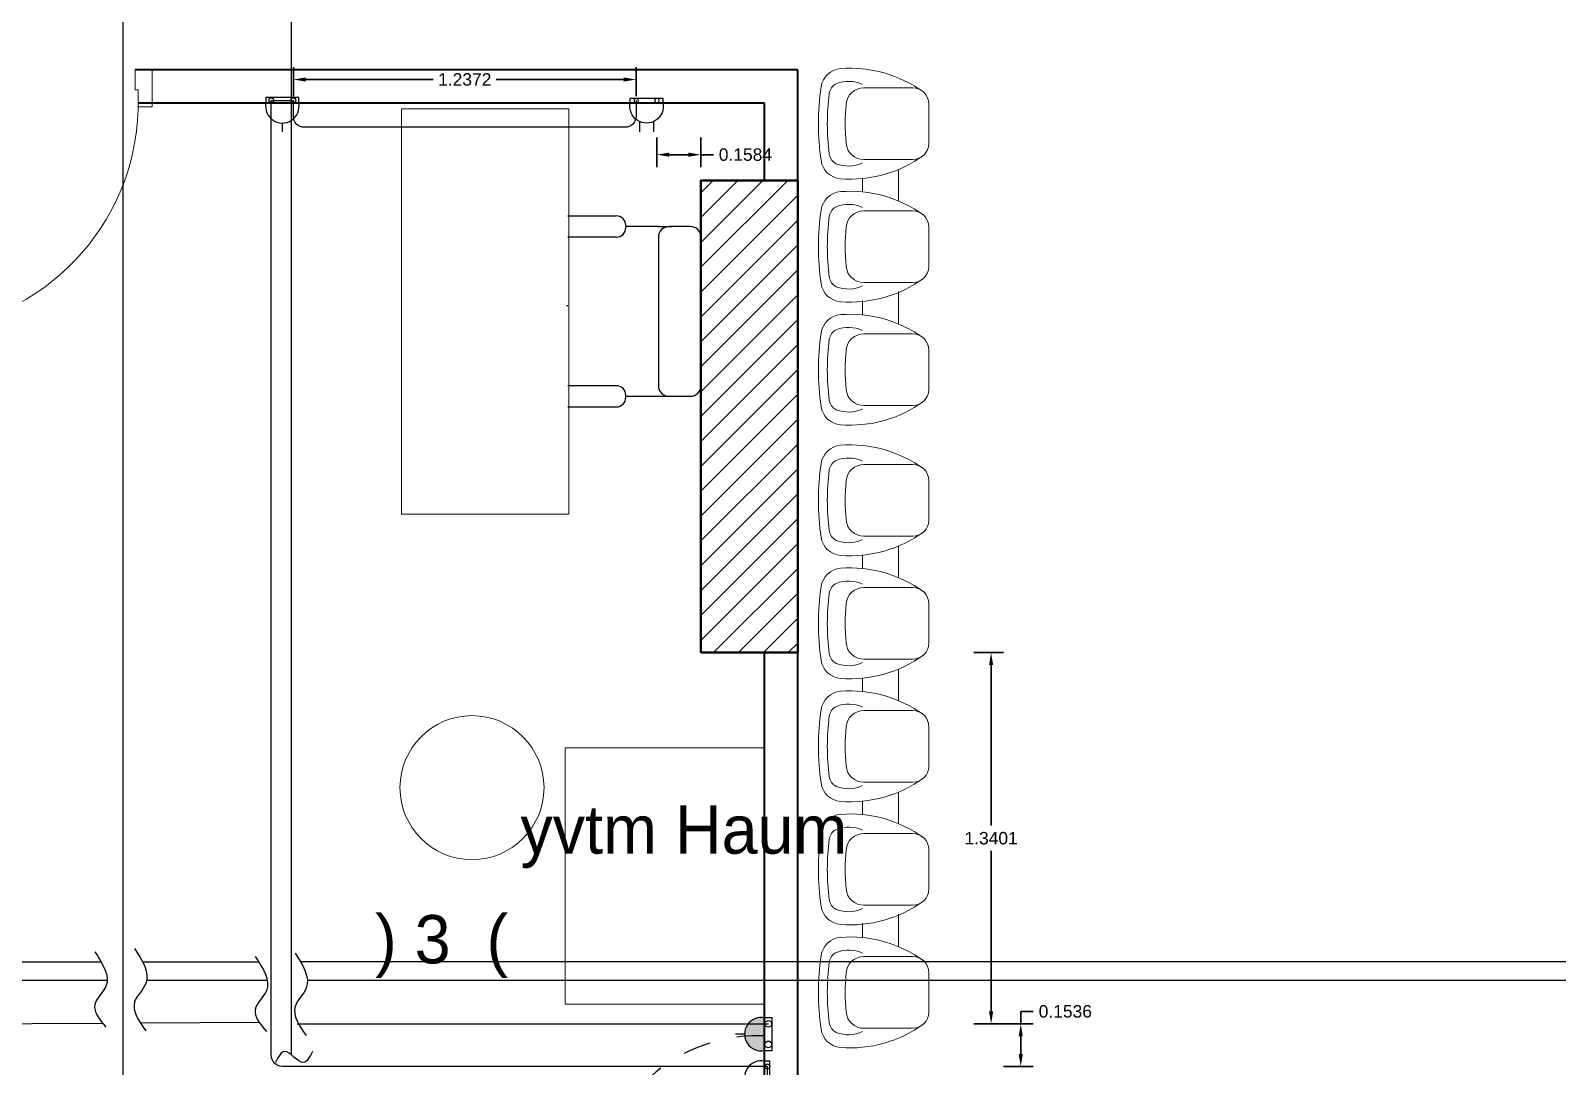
# Model space of a CAD drawing. Header units: inches. Extents: x 3955 to 4125, y 4886 to 4983.
# Drawn here: x 4032.42 to 4037.93, y 4924.4 to 4928.14 of the extents above; entities that cross this region are included whole.
import ezdxf

# ---------------------------------------------------------------- set-up
doc = ezdxf.new("R2010")
doc.units = ezdxf.units.IN
doc.header["$MEASUREMENT"] = 0
doc.linetypes.add('HIDDEN', pattern=[0.375, 0.25, -0.125])
doc.layers.get('0').update_dxf_attribs({"lineweight": 35})
doc.layers.get('Defpoints').update_dxf_attribs({"lineweight": 25})
for name, color, linetype, lineweight in [('Column(S)', 24, 'Continuous', 35), ('DIM', 6, 'Continuous', 20), ('DIM IN', 12, 'Continuous', 15), ('DOOR', 24, 'Continuous', 18), ('FIRNTUR', 171, 'Continuous', 20), ('hatch col(S)', 45, 'Continuous', 15), ('shear walls', 136, 'Continuous', 50), ('Shop Drawing', 3, 'Continuous', 30), ('TEXT', 152, 'Continuous', 30), ('walls', 7, 'Continuous', 40)]:
    doc.layers.add(name, color=color, linetype=linetype, lineweight=lineweight)
for name, color, linetype in [('E-CUT', 30, 'Continuous'), ('E-LEADER', 30, 'Continuous'), ('E-POWER', 3, 'Continuous'), ('finish', 32, 'Continuous'), ('N Wiring', 255, 'Continuous'), ('UMG-ML', 251, 'Continuous')]:
    doc.layers.add(name, color=color, linetype=linetype)
doc.styles.add('SOSA', font='sosa.shx')
doc.styles.get("Standard").update_dxf_attribs({"font": 'arial.ttf'})
doc.dimstyles.get("Standard").update_dxf_attribs({"dimtxt": 0.18, "dimasz": 0.18, "dimexe": 0.18, "dimexo": 0.0625, "dimgap": 0.09, "dimtad": 0, "dimtih": 1, "dimtoh": 1, "dimdec": 4, "dimzin": 0, "dimdsep": 46, "dimtxsty": 'Standard', "dimcen": 0.09, "dimadec": 0, "dimazin": 0, "dimtfac": 1, "dimtdec": 4, "dimtofl": 0, "dimtmove": 0, "dimatfit": 3, "dimfxl": 1, "dimtolj": 1, "dimtzin": 0, "dimarcsym": 0})

# ---------------------------------------------------------------- blocks, each defined once
blk = doc.blocks.new('A$C73D03C2A')
at = {"layer": 'DOOR', "linetype": 'Continuous'}
for p, q in [((0.0714, 0.8128), (0.0714, 0.9107)), ((0.0714, 0.9107), (0.1258, 0.9107)), ((0.1258, 0.8128), (0.1258, 0.9107)), ((0.0412, 0.8522), (0.0412, 0.8715)), ((0.0463, 0.8522), (0.0463, 0.8715)), ((0.0466, 0.8522), (0.0466, 0.8721)), ((0.0529, 0.8721), (0.0466, 0.8721)), ((0.0529, 0.8522), (0.0529, 0.8721)), ((0.0551, 0.8453), (0.0551, 0.879)), ((0.0605, 0.879), (0.0551, 0.879)), ((0.0605, 0.8351), (0.0605, 0.8895)), ((0.0605, 0.8895), (0.0714, 0.8895)), ((0.1367, 0.8895), (0.1258, 0.8895)), ((0.1367, 0.8351), (0.1367, 0.8895)), ((0.1367, 0.879), (0.1421, 0.879)), ((0.1421, 0.8453), (0.1421, 0.879)), ((0.1443, 0.8721), (0.1506, 0.8721)), ((0.1443, 0.8522), (0.1443, 0.8721)), ((0.1506, 0.8522), (0.1506, 0.8721)), ((0.156, 0.8721), (0.1558, 0.8721)), ((0.156, 0.8522), (0.156, 0.8721)), ((0.0529, 0.8522), (0.0466, 0.8522)), ((0.0605, 0.8453), (0.0551, 0.8453)), ((0.0714, 0.8351), (0.0605, 0.8351)), ((0.0659, 0.2365), (0.0659, 0.8124)), ((0.0706, 0.8171), (0.0706, 0.8076)), ((0.0714, 0.8128), (0.0714, 0.2363)), ((0.0757, 0.8128), (0.0714, 0.8128)), ((0.0757, 0.8019), (0.0757, 0.8128)), ((0.1214, 0.8019), (0.1214, 0.8128)), ((0.1214, 0.8128), (0.1258, 0.8128)), ((0.1258, 0.8351), (0.1367, 0.8351)), ((0.1258, 0.8128), (0.1258, 0.2363)), ((0.1266, 0.8171), (0.1266, 0.8076)), ((0.1313, 0.2365), (0.1313, 0.8124)), ((0.1367, 0.8453), (0.1421, 0.8453)), ((0.1443, 0.8522), (0.1506, 0.8522)), ((0.0757, 0.8019), (0.0757, 0.2363)), ((0.0757, 0.8019), (0.1214, 0.8019)), ((0.1214, 0.8019), (0.1214, 0.2363)), ((0.0714, 0.2363), (0.0714, 0.1384)), ((0.1258, 0.1384), (0.1258, 0.2363)), ((0.0127, 0), (0.0127, 0.1306)), ((0.0563, 0.1306), (0.0127, 0.1306)), ((0.0563, 0.1306), (0.0563, 0.0707)), ((0.0714, 0.1384), (0.1258, 0.1384)), ((0.8351, 0.1306), (0.8351, 0.0707)), ((0.8351, 0.1306), (0.8839, 0.1306)), ((0.8839, 0), (0.8839, 0.1306)), ((0.0563, 0.0707), (0.0671, 0.0707)), ((0.0671, 0.0707), (0.0671, 0)), ((0.8242, 0.0707), (0.8242, 0)), ((0.8351, 0.0707), (0.8242, 0.0707)), ((0.0671, 0), (0.0127, 0)), ((0.8242, 0), (0.8839, 0))]:
    blk.add_line(p, q, dxfattribs=at)
at = {"layer": 'DOOR'}
for p, q in [((0.0127, 0.1307), (0.0127, 0)), ((0.0127, 0.1307), (0.0127, 0)), ((0.0127, 0.1307), (0.0127, 0)), ((0.0435, 0.1345), (0.0822, 0.1345)), ((0.0563, 0.1306), (0.0714, 0.1384)), ((0.0638, 0.1538), (0.0638, 0.1152))]:
    blk.add_line(p, q, dxfattribs=at)
at = {"layer": 'DOOR', "linetype": 'Continuous'}
blk.add_circle((0.0638, 0.1345), 0.00617, dxfattribs=at)
at = {"layer": 'DOOR'}
blk.add_arc((0.0349, 0.1156), 0.8003, 358.9289, 83.4773, dxfattribs=at)
at = {"layer": 'DOOR', "linetype": 'Continuous'}
for centre, radius, start, end in [((0.0462, 0.8251), 0.0459, 96.2766, 172.4946), ((0.0437, 0.8715), 0.00259, 0, 180), ((0.1532, 0.8721), 0.00262, 0, 192.4511), ((0.151, 0.8244), 0.0459, 7.5054, 83.7234), ((0.1052, 0.8173), 0.1054, 172.4946, 205.9899), ((0.106, 0.8158), 0.0903, 171.5898, 204.9077), ((0.0462, 0.8251), 0.0297, 99.7089, 172.4946), ((0.0437, 0.8522), 0.00259, 180, 0), ((0.0706, 0.8124), 0.00476, 90, 270), ((0.1266, 0.8124), 0.00476, 270, 90), ((0.1532, 0.8522), 0.00262, 167.5489, 0), ((0.151, 0.8244), 0.0297, 7.5054, 80.2911), ((0.0912, 0.8151), 0.0903, 335.0923, 8.4102), ((0.092, 0.8166), 0.1054, 334.0101, 7.5054), ((0.0179, 0.7732), 0.00773, 195.2913, 36.6885), ((0.1793, 0.7725), 0.00773, 143.3115, 344.7087)]:
    blk.add_arc(centre, radius, start, end, dxfattribs=at)
blk = doc.blocks.new('A$C71E71584')
at = {"layer": 'FIRNTUR', "color": 114, "true_color": 0x139b48}
for p, q in [((0.677, 2.8064), (0.5015, 2.8064)), ((0.7352, 2.6057), (0.7352, 2.7481)), ((0.677, 2.5474), (0.5015, 2.5474)), ((0.6259, 2.5118), (0.6259, 2.398)), ((0.4964, 2.479), (0.4964, 2.4308)), ((0.677, 2.3624), (0.5015, 2.3624)), ((0.7352, 2.3041), (0.7352, 2.1617)), ((0.677, 2.1034), (0.5015, 2.1034)), ((0.6259, 2.0678), (0.6259, 1.954)), ((0.4964, 2.035), (0.4964, 1.9868)), ((0.677, 1.9184), (0.5015, 1.9184)), ((0.7352, 1.7177), (0.7352, 1.8601)), ((0.677, 1.6594), (0.5015, 1.6594)), ((0.6259, 1.6238), (0.6259, 1.51)), ((0.4964, 1.591), (0.4964, 1.5428)), ((0.677, 1.4744), (0.5015, 1.4744)), ((0.7352, 1.4161), (0.7352, 1.2737)), ((0.677, 1.2154), (0.5015, 1.2154)), ((0.6259, 1.1832), (0.6259, 1.066)), ((0.4964, 1.1504), (0.4964, 1.0988)), ((0.677, 1.0304), (0.5015, 1.0304)), ((0.7352, 0.9721), (0.7352, 0.8297)), ((0.677, 0.7714), (0.5015, 0.7714))]:
    blk.add_line(p, q, dxfattribs=at)
for centre, radius, start, end in [((0.4235, 2.7983), 0.0777, 94.9608, 171.5174), ((0.4514, 2.4257), 0.4514, 54.1363, 94.4023), ((0.421, 2.7803), 0.0453, 115.3851, 172.7858), ((0.4457, 2.7107), 0.119, 64.6562, 111.7746), ((1.2377, 2.6769), 0.9009, 171.5174, 188.4826), ((1.2377, 2.6769), 0.8685, 172.7858, 187.2142), ((0.5015, 2.7417), 0.0648, 90, 174.9735), ((0.677, 2.7481), 0.0583, 0, 90), ((1.2377, 2.6769), 0.8038, 174.9735, 185.0265), ((0.5015, 2.6122), 0.0648, 185.0265, 270), ((0.677, 2.6057), 0.0583, 270, 0), ((0.4235, 2.5555), 0.0777, 188.4826, 265.0392), ((0.421, 2.5735), 0.0453, 187.2142, 244.6149), ((0.4457, 2.6431), 0.119, 248.2254, 295.3438), ((0.4514, 2.9282), 0.4514, 265.5977, 305.8637), ((0.4235, 2.3543), 0.0777, 94.9608, 171.5174), ((0.4514, 1.9817), 0.4514, 54.1363, 94.4023), ((0.421, 2.3363), 0.0453, 115.3851, 172.7858), ((0.4457, 2.2667), 0.119, 64.6562, 111.7746), ((1.2377, 2.2329), 0.9009, 171.5174, 188.4826), ((1.2377, 2.2329), 0.8685, 172.7858, 187.2142), ((0.5015, 2.2977), 0.0648, 90, 174.9735), ((0.677, 2.3041), 0.0583, 0, 90), ((1.2377, 2.2329), 0.8038, 174.9735, 185.0265), ((0.5015, 2.1682), 0.0648, 185.0265, 270), ((0.677, 2.1617), 0.0583, 270, 0), ((0.4235, 2.1115), 0.0777, 188.4826, 265.0392), ((0.421, 2.1295), 0.0453, 187.2142, 244.6149), ((0.4514, 2.4842), 0.4514, 265.5977, 305.8637), ((0.4457, 2.1991), 0.119, 248.2254, 295.3438), ((0.4235, 1.9103), 0.0777, 94.9608, 171.5174), ((0.4514, 1.5377), 0.4514, 54.1363, 94.4023), ((0.421, 1.8923), 0.0453, 115.3851, 172.7858), ((0.4457, 1.8227), 0.119, 64.6562, 111.7746), ((1.2377, 1.7889), 0.9009, 171.5174, 188.4826), ((1.2377, 1.7889), 0.8685, 172.7858, 187.2142), ((0.5015, 1.8537), 0.0648, 90, 174.9735), ((0.677, 1.8601), 0.0583, 0, 90), ((1.2377, 1.7889), 0.8038, 174.9735, 185.0265), ((0.5015, 1.7242), 0.0648, 185.0265, 270), ((0.677, 1.7177), 0.0583, 270, 0), ((0.4235, 1.6675), 0.0777, 188.4826, 265.0392), ((0.421, 1.6855), 0.0453, 187.2142, 244.6149), ((0.4514, 2.0402), 0.4514, 265.5977, 305.8637), ((0.4457, 1.7551), 0.119, 248.2254, 295.3438), ((0.4235, 1.4663), 0.0777, 94.9608, 171.5174), ((0.4514, 1.0936), 0.4514, 54.1363, 94.4023), ((0.421, 1.4483), 0.0453, 115.3851, 172.7858), ((0.4457, 1.3787), 0.119, 64.6562, 111.7746), ((1.2377, 1.3449), 0.9009, 171.5174, 188.4826), ((1.2377, 1.3449), 0.8685, 172.7858, 187.2142), ((0.5015, 1.4096), 0.0648, 90, 174.9735), ((0.677, 1.4161), 0.0583, 0, 90), ((1.2377, 1.3449), 0.8038, 174.9735, 185.0265), ((0.5015, 1.2801), 0.0648, 185.0265, 270), ((0.677, 1.2737), 0.0583, 270, 0), ((0.421, 1.2415), 0.0453, 187.2142, 244.6149), ((0.4514, 1.5961), 0.4514, 265.5977, 305.8637), ((0.4235, 1.2235), 0.0777, 188.4826, 265.0392), ((0.4457, 1.3111), 0.119, 248.2254, 295.3438), ((0.4235, 1.0223), 0.0777, 94.9608, 171.5174), ((0.4457, 0.9347), 0.119, 64.6562, 111.7746), ((0.4514, 0.6496), 0.4514, 54.1363, 94.4023), ((1.2377, 0.9009), 0.9009, 171.5174, 188.4826), ((1.2377, 0.9009), 0.8685, 172.7858, 187.2142), ((0.421, 1.0043), 0.0453, 115.3851, 172.7858), ((0.5015, 0.9656), 0.0648, 90, 174.9735), ((0.677, 0.9721), 0.0583, 0, 90), ((1.2377, 0.9009), 0.8038, 174.9735, 185.0265), ((0.5015, 0.8361), 0.0648, 185.0265, 270), ((0.677, 0.8297), 0.0583, 270, 0), ((0.421, 0.7975), 0.0453, 187.2142, 244.6149), ((0.4514, 1.1521), 0.4514, 265.5977, 305.8637), ((0.4235, 0.7795), 0.0777, 188.4826, 265.0392), ((0.4457, 0.8671), 0.119, 248.2254, 295.3438)]:
    blk.add_arc(centre, radius, start, end, dxfattribs=at)
blk = doc.blocks.new('fr')
at = {"layer": 'FIRNTUR', "color": 114, "true_color": 0x139b48}
for p, q in [((-0.2255, 1.2177), (-0.0501, 1.2177)), ((-0.2838, 1.017), (-0.2838, 1.1594)), ((-0.2255, 0.9587), (-0.0501, 0.9587)), ((-0.1744, 0.9231), (-0.1744, 0.8093)), ((-0.0449, 0.8902), (-0.0449, 0.8421)), ((-0.2255, 0.7737), (-0.0501, 0.7737)), ((-0.2838, 0.7154), (-0.2838, 0.5729)), ((-0.2255, 0.5147), (-0.0501, 0.5147)), ((-0.1744, 0.4825), (-0.1744, 0.3653)), ((-0.0449, 0.4496), (-0.0449, 0.3981)), ((-0.2255, 0.3297), (-0.0501, 0.3297)), ((-0.2838, 0.2714), (-0.2838, 0.1289)), ((-0.2255, 0.0707), (-0.0501, 0.0707))]:
    blk.add_line(p, q, dxfattribs=at)
for centre, radius, start, end in [((0, 0.8369), 0.4514, 85.5977, 125.8637), ((0.0279, 1.2096), 0.0777, 8.4826, 85.0392), ((-0.2255, 1.1594), 0.0583, 90, 180), ((-0.0501, 1.1529), 0.0648, 5.0265, 90), ((0.0057, 1.122), 0.119, 68.2254, 115.3438), ((0.0304, 1.1916), 0.0453, 7.2142, 64.6149), ((-0.7863, 1.0882), 0.9009, 351.5174, 8.4826), ((-0.7863, 1.0882), 0.8038, 354.9735, 5.0265), ((-0.7863, 1.0882), 0.8685, 352.7858, 7.2142), ((-0.2255, 1.017), 0.0583, 180, 270), ((-0.0501, 1.0234), 0.0648, 270, 354.9735), ((0, 1.3394), 0.4514, 234.1363, 274.4023), ((0.0057, 1.0544), 0.119, 244.6562, 291.7746), ((0.0279, 0.9667), 0.0777, 274.9608, 351.5174), ((0.0304, 0.9848), 0.0453, 295.3851, 352.7858), ((0, 0.3929), 0.4514, 85.5977, 125.8637), ((0.0279, 0.7656), 0.0777, 8.4826, 85.0392), ((-0.2255, 0.7154), 0.0583, 90, 180), ((-0.0501, 0.7089), 0.0648, 5.0265, 90), ((0.0057, 0.678), 0.119, 68.2254, 115.3438), ((0.0304, 0.7476), 0.0453, 7.2142, 64.6149), ((-0.7863, 0.6442), 0.9009, 351.5174, 8.4826), ((-0.7863, 0.6442), 0.8685, 352.7858, 7.2142), ((-0.7863, 0.6442), 0.8038, 354.9735, 5.0265), ((-0.2255, 0.5729), 0.0583, 180, 270), ((-0.0501, 0.5794), 0.0648, 270, 354.9735), ((0, 0.8954), 0.4514, 234.1363, 274.4023), ((0.0057, 0.6103), 0.119, 244.6562, 291.7746), ((0.0279, 0.5227), 0.0777, 274.9608, 351.5174), ((0.0304, 0.5408), 0.0453, 295.3851, 352.7858), ((0, -0.0511), 0.4514, 85.5977, 125.8637), ((0.0279, 0.3216), 0.0777, 8.4826, 85.0392), ((0.0057, 0.234), 0.119, 68.2254, 115.3438), ((0.0304, 0.3035), 0.0453, 7.2142, 64.6149), ((-0.7863, 0.2002), 0.9009, 351.5174, 8.4826), ((-0.2255, 0.2714), 0.0583, 90, 180), ((-0.0501, 0.2649), 0.0648, 5.0265, 90), ((-0.7863, 0.2002), 0.8685, 352.7858, 7.2142), ((-0.7863, 0.2002), 0.8038, 354.9735, 5.0265), ((-0.2255, 0.1289), 0.0583, 180, 270), ((-0.0501, 0.1354), 0.0648, 270, 354.9735), ((0, 0.4514), 0.4514, 234.1363, 274.4023), ((0.0057, 0.1663), 0.119, 244.6562, 291.7746), ((0.0279, 0.0787), 0.0777, 274.9608, 351.5174), ((0.0304, 0.0968), 0.0453, 295.3851, 352.7858)]:
    blk.add_arc(centre, radius, start, end, dxfattribs=at)
blk = doc.blocks.new('A$C62E15A51')
at = {"layer": 'UMG-ML', "color": 34}
for p, q in [((0.0319, 0.3725), (0.0319, 0.3086)), ((0.5106, 0.4044), (0.0638, 0.4044)), ((0.5425, 0.3086), (0.5425, 0.3725)), ((0.0319, 0.2767), (0.0319, 0.3163)), ((0.0319, 0.2767), (0.0319, 0.1787)), ((0.0638, 0.2767), (0.5106, 0.2767)), ((0.5425, 0.2767), (0.5425, 0.3163)), ((0.5425, 0.1787), (0.5425, 0.2767)), ((0, 0.0044), (0, 0.15)), ((0.0287, 0.1787), (0.0351, 0.1787)), ((0.0638, 0.15), (0.0638, 0.0044)), ((0.5106, 0.15), (0.5106, 0.0044)), ((0.5457, 0.1787), (0.5393, 0.1787)), ((0.5744, 0.0044), (0.5744, 0.15)), ((0.269, 0), (0.269, 0.0044))]:
    blk.add_line(p, q, dxfattribs=at)
for centre, radius, start, end in [((0.0638, 0.3725), 0.0319, 90.0003, 180.0003), ((0.5106, 0.3725), 0.0319, 0.0003, 90.0003), ((0.0638, 0.3086), 0.0319, 180.0003, 270.0003), ((0.5106, 0.3086), 0.0319, 270.0003, 0.0003), ((0.0287, 0.15), 0.0287, 90.0003, 180.0003), ((0.0351, 0.15), 0.0287, 0.0003, 90.0003), ((0.5393, 0.15), 0.0287, 90.0003, 180.0003), ((0.5457, 0.15), 0.0287, 0.0003, 90.0003)]:
    blk.add_arc(centre, radius, start, end, dxfattribs=at)
blk = doc.blocks.new('S6')
blk.add_hatch(color=256).paths.add_polyline_path([(-147, 0), (147, 0, 1.224777)])
for p, q in [((0, 180), (0, 260)), ((-147, 0), (147, 0))]:
    blk.add_line(p, q)
blk.add_lwpolyline([(147, 0), (-147, 0), (-147, -67), (147, -67)], close=True)
for centre in [(-92, -33), (92, -33)]:
    blk.add_circle(centre, 30)
at = {"linetype": 'Continuous'}
blk.add_arc((0, 30), 150, 348.4616, 191.5384, dxfattribs=at)
blk = doc.blocks.new('S2')
at = {"linetype": 'Continuous'}
for p, q in [((-62, 167), (-62, 260)), ((62, 167), (62, 260))]:
    blk.add_line(p, q, dxfattribs=at)
blk.add_line((-147, 0), (147, 0))
blk.add_lwpolyline([(147, 0), (-147, 0), (-147, -44), (147, -44)], close=True)
for centre in [(-93, -22), (93, -22)]:
    blk.add_circle(centre, 19.4)
blk.add_arc((0, 30), 150, 348.4616, 191.5384, dxfattribs=at)
blk = doc.blocks.new('S1')
for p, q in [((0, 180), (0, 260)), ((-147, 0), (147, 0))]:
    blk.add_line(p, q)
blk.add_lwpolyline([(147, 0), (-147, 0), (-147, -48), (147, -48)], close=True)
for centre in [(-99, -24), (99, -24)]:
    blk.add_circle(centre, 22.2)
at = {"linetype": 'Continuous'}
blk.add_arc((0, 30), 150, 348.4616, 191.5384, dxfattribs=at)
blk = doc.blocks.new('*U10')
blk.add_line((-559.2, -63.8), (-627.7, -121.8))
blk.add_lwpolyline([(-627.7, -121.8, 0, 96, 0), (-493.2, -24, 96, 96, 0)], format="xyseb")
at = {"linetype": 'HIDDEN', "ltscale": 0.2}
blk.add_arc((-221, -539.5), 583, 67.7241, 134.241, dxfattribs=at)
blk = doc.blocks.new('*D373')
at = {"layer": 'Defpoints', "color": 0}
for p in [(3548.1184, 1330.2404, 0), (3548.2768, 1330.2404, 0), (3548.2768, 1330.0452)]:
    blk.add_point(p, dxfattribs=at)
at = {"layer": 'DIM', "color": 0, "lineweight": -2, "transparency": 16777216}
for p, q in [((3548.1184, 1330.1077), (3548.1184, 1330.0002)), ((3548.2768, 1330.1077), (3548.2768, 1330.0002)), ((3548.1634, 1330.0452), (3548.2318, 1330.0452)), ((3548.2768, 1330.0452), (3548.3218, 1330.0452))]:
    blk.add_line(p, q, dxfattribs=at)
at = {"layer": 'DIM', "color": 0, "transparency": 16777216}
for points in [[(3548.1634, 1330.0527), (3548.1634, 1330.0377), (3548.1184, 1330.0452)], [(3548.2318, 1330.0527), (3548.2318, 1330.0377), (3548.2768, 1330.0452)]]:
    blk.add_solid(points, dxfattribs=at)
at = {"layer": 'DIM', "color": 0, "transparency": 16777216, "insert": (3548.4376, 1330.0452), "char_height": 0.045, "attachment_point": 5}
blk.add_mtext('\\A1;0.1584', dxfattribs=at)
blk = doc.blocks.new('*D374')
at = {"layer": 'Defpoints', "color": 0}
for p in [(3546.8061, 1330.3165), (3546.8061, 1330.2413, 0), (3548.0433, 1330.2404, 0)]:
    blk.add_point(p, dxfattribs=at)
at = {"layer": 'DIM', "color": 0, "lineweight": -2, "transparency": 16777216}
for p, q in [((3546.8061, 1330.2569), (3546.8061, 1330.3615)), ((3548.0433, 1330.2561), (3548.0433, 1330.3615)), ((3546.8511, 1330.3165), (3547.3112, 1330.3165)), ((3547.9983, 1330.3165), (3547.5383, 1330.3165))]:
    blk.add_line(p, q, dxfattribs=at)
at = {"layer": 'DIM', "color": 0, "transparency": 16777216}
for points in [[(3546.8511, 1330.324), (3546.8511, 1330.309), (3546.8061, 1330.3165)], [(3547.9983, 1330.324), (3547.9983, 1330.309), (3548.0433, 1330.3165)]]:
    blk.add_solid(points, dxfattribs=at)
at = {"layer": 'DIM', "color": 0, "transparency": 16777216, "insert": (3547.4247, 1330.3165), "char_height": 0.045, "attachment_point": 5}
blk.add_mtext('\\A1;1.2372', dxfattribs=at)
blk = doc.blocks.new('*D378')
at = {"layer": 'Defpoints', "color": 0}
for p in [(3548.5203, 1328.2479, 0), (3549.3243, 1328.2479), (3548.5203, 1326.9079, 0)]:
    blk.add_point(p, dxfattribs=at)
at = {"layer": 'DIM', "color": 0, "lineweight": -2, "transparency": 16777216}
for p, q in [((3549.2618, 1328.2479), (3549.3693, 1328.2479)), ((3549.3243, 1328.2029), (3549.3243, 1327.6234)), ((3549.3243, 1326.9529), (3549.3243, 1327.5324)), ((3549.2618, 1326.9079), (3549.3693, 1326.9079))]:
    blk.add_line(p, q, dxfattribs=at)
at = {"layer": 'DIM', "color": 0, "transparency": 16777216}
for points in [[(3549.3168, 1328.2029), (3549.3318, 1328.2029), (3549.3243, 1328.2479)], [(3549.3168, 1326.9529), (3549.3318, 1326.9529), (3549.3243, 1326.9079)]]:
    blk.add_solid(points, dxfattribs=at)
at = {"layer": 'DIM', "color": 0, "transparency": 16777216, "insert": (3549.3243, 1327.5779), "char_height": 0.045, "attachment_point": 5}
blk.add_mtext('\\A1;1.3401', dxfattribs=at)
blk = doc.blocks.new('*D379')
at = {"layer": 'Defpoints', "color": 0}
for p in [(3548.5165, 1326.9079, 0), (3549.4312, 1326.9079), (3548.5165, 1326.7542, 0)]:
    blk.add_point(p, dxfattribs=at)
at = {"layer": 'DIM', "color": 0, "lineweight": -2, "transparency": 16777216}
for p, q in [((3549.4312, 1326.9079), (3549.4312, 1326.9529)), ((3549.4312, 1326.9529), (3549.4762, 1326.9529)), ((3549.3687, 1326.9079), (3549.4762, 1326.9079)), ((3549.4312, 1326.7992), (3549.4312, 1326.8629)), ((3549.3687, 1326.7542), (3549.4762, 1326.7542))]:
    blk.add_line(p, q, dxfattribs=at)
at = {"layer": 'DIM', "color": 0, "transparency": 16777216}
for points in [[(3549.4237, 1326.8629), (3549.4387, 1326.8629), (3549.4312, 1326.9079)], [(3549.4237, 1326.7992), (3549.4387, 1326.7992), (3549.4312, 1326.7542)]]:
    blk.add_solid(points, dxfattribs=at)
at = {"layer": 'DIM', "color": 0, "transparency": 16777216, "insert": (3549.5921, 1326.9529), "char_height": 0.045, "attachment_point": 5}
blk.add_mtext('\\A1;0.1536', dxfattribs=at)
blk = doc.blocks.new('A$C606D7A20')
at = {"layer": 'hatch col(S)', "ltscale": 2.5}
h = blk.add_hatch(dxfattribs=at)
h.set_pattern_fill('ANSI31', color=256, scale=0.02, angle=-360)
h.set_pattern_definition([(45, (-618.384565, 322.82202), (-0.0449012806, 0.0449012806), [])])
h.paths.add_polyline_path([(20.7477, -10.86432), (20.39771, -10.8646), (20.39771, -12.56865), (20.74771, -12.56846)])
at = {"layer": 'Column(S)', "ltscale": 2.5}
blk.add_lwpolyline([(20.39771, -12.56855), (20.74771, -12.56855), (20.74771, -10.86432), (20.39771, -10.86432)], close=True, dxfattribs=at)
at = {"layer": 'DIM IN', "ltscale": 2.5, "elevation": 0}
blk.add_lwpolyline([(19.31771, -12.06849), (19.31771, -10.60546), (19.92129, -10.60546), (19.92129, -12.06849)], close=True, dxfattribs=at)
at = {"layer": 'DIM IN', "ltscale": 2.5}
blk.add_lwpolyline([(20.62779, -12.91231), (19.90828, -12.91231), (19.90828, -13.83787), (20.62779, -13.83787)], close=True, dxfattribs=at)
blk.add_circle((19.57167, -13.05595, 0), 0.25989, dxfattribs=at)
at = {"layer": 'E-CUT'}
for points in [[(18.21029, -13.6487, 0), (18.25044, -13.77275, 0), (18.21029, -13.83966, 0), (18.25044, -13.91995, 0)], [(18.35424, -13.63659, 0), (18.39439, -13.76254, 0), (18.35424, -13.82945, 0), (18.39439, -13.93409, 0)], [(18.78937, -13.66522, 0), (18.82952, -13.78927, 0), (18.78937, -13.85618, 0), (18.82952, -13.93647, 0)], [(18.93332, -13.65311, 0), (18.97346, -13.77906, 0), (18.93332, -13.84597, 0), (18.97346, -13.95061, 0)], [(18.996, -14.00806, 0), (18.96255, -14.0482, 0), (18.89564, -14.00806, 0), (18.86218, -14.0482, 0)]]:
    blk.add_spline(points, degree=3, dxfattribs=at)
at = {"layer": 'N Wiring'}
for points in [[(20.63741, -14.06225), (18.88736, -14.06225, -0.4142136), (18.84736, -14.02225), (18.84736, -10.57517), (18.92701, -10.57517)], [(20.16421, -10.57604), (20.16421, -10.63242, -0.4142136), (20.12421, -10.67242), (18.96701, -10.67242, -0.4142136), (18.92701, -10.63242), (18.92701, -10.57517)]]:
    blk.add_lwpolyline(points, format="xyb", dxfattribs=at)
blk.add_lwpolyline([(20.63741, -14.06225), (20.63741, -14.1419), (17.20795, -14.1419), (17.20795, -14.22155)], dxfattribs=at)
at = {"layer": 'shear walls', "ltscale": 2.5}
blk.add_lwpolyline([(20.39771, -12.56855), (20.74771, -12.56855), (20.74771, -10.86432), (20.39771, -10.86432)], close=True, dxfattribs=at)
at = {"layer": 'Shop Drawing', "color": 6}
for points in [[(20.48283, -7.52015), (17.73056, -7.52015, 0.4142136), (17.69056, -7.56015), (17.69056, -13.86839, 0.4158693), (17.73078, -13.90839), (18.23855, -13.90552)], [(20.48283, -7.56515), (17.77056, -7.56515, 0.4142136), (17.73056, -7.60515), (17.73056, -13.71109, 0.4142136), (17.77056, -13.75109), (18.25521, -13.75109)], [(20.48283, -7.61015), (17.81063, -7.60522, 0.4147536), (17.77056, -7.64522), (17.77056, -13.64514, 0.4142136), (17.81056, -13.68514), (18.23338, -13.68514)]]:
    blk.add_lwpolyline(points, format="xyb", dxfattribs=at)
at = {"layer": 'Shop Drawing'}
for points in [[(20.48283, -8.53496), (18.35099, -8.53496, 0.4142136), (18.31099, -8.57496), (18.31099, -14.10138)], [(20.48283, -8.55103), (18.95888, -8.55103, 0.4142136), (18.91888, -8.59103), (18.91888, -14.01945)]]:
    blk.add_lwpolyline(points, format="xyb", dxfattribs=at)
at = {"layer": 'Shop Drawing', "color": 6}
for points in [[(18.38306, -13.68514), (18.80236, -13.68514)], [(32.36228, -13.68514), (18.95311, -13.68514)], [(18.39768, -13.75109), (18.83296, -13.75109)], [(18.97771, -13.75109), (32.33153, -13.75109)], [(18.37456, -13.90475), (18.80301, -13.90233)], [(18.94088, -13.90862), (20.6412, -13.90862)]]:
    blk.add_lwpolyline(points, dxfattribs=at)
at = {"layer": 'walls', "ltscale": 2.5}
for p, q in [((20.74771, -10.4648), (18.35599, -10.4648)), ((20.74771, -10.86432), (20.74771, -10.4648)), ((20.62771, -10.5848), (18.36718, -10.5848)), ((20.62771, -10.86432), (20.62771, -10.5848)), ((20.62779, -15.43982), (20.62779, -12.56855)), ((20.74779, -15.43982), (20.74779, -12.56855))]:
    blk.add_line(p, q, dxfattribs=at)
at = {"layer": 'DIM IN', "xscale": -1}
blk.add_blockref('fr', (20.93627, -11.74764, 0), dxfattribs=at)
at = {"layer": 'DOOR', "ltscale": 2.5, "xscale": -1.028836370296499, "yscale": 1.028836370296499, "zscale": 1.028836370296499, "rotation": 180}
blk.add_blockref('A$C73D03C2A', (17.50804, -10.4648), dxfattribs=at)
at = {"layer": 'E-LEADER', "xscale": 0.001, "yscale": 0.001, "zscale": 0.001, "rotation": 19.94119348227059}
blk.add_blockref('*U10', (20.62779, -13.9514), dxfattribs=at)
at = {"layer": 'E-POWER', "yscale": 0.0004022874689625001, "zscale": 0.0004022874689625001}
for name, p, xscale, rotation in [('S1', (18.88718, -10.5848), 0.0004022874689625001, 180), ('S2', (20.20175, -10.5848), -0.0004022874689625001, 180), ('S6', (20.62779, -13.94561), 0.0004022874689625001, 90), ('S1', (20.62779, -14.10208), 0.0004022874689625001, 89.9999999997509)]:
    blk.add_blockref(name, p, dxfattribs=dict(at, xscale=xscale, rotation=rotation))
at = {"layer": 'finish', "ltscale": 2.5, "xscale": 1.2, "yscale": 1.2, "zscale": 1.2, "rotation": 269.9996565200359}
blk.add_blockref('A$C62E15A51', (19.91246, -10.99232, 0), dxfattribs=at)
at = {"layer": 'finish', "ltscale": 2.5}
blk.add_blockref('A$C71E71584', (20.48486, -14.69592, 0), dxfattribs=at)
at = {"layer": 'TEXT', "linetype": 'Continuous', "ltscale": 0.09, "style": 'SOSA'}
for s, p in [('yvtm Haum', (19.74659, -13.29424, 0)), (') 3  (', (19.22225, -13.69027, 0))]:
    blk.add_text(s, height=0.1745, dxfattribs=at).set_placement(p)
at = {"layer": 'DIM'}
for base, p1, p2, picture, middle in [((18.92701, -10.49996, 0), (20.16421, -10.57604), (18.92701, -10.57517), '*D374', (19.54561, -10.49996, 0)), ((20.39771, -10.77128, 0), (20.2393, -10.57604), (20.39771, -10.57604), '*D373', (20.55852, -10.77128, 0))]:
    dim = blk.add_linear_dim(base=base, p1=p1, p2=p2, dimstyle='Standard', dxfattribs=at)
    dim.commit()
    dim.dimension.update_dxf_attribs({"geometry": picture, "text_midpoint": middle, "insert": (-3527.87912, -1340.81648)})
for base, p1, p2, picture, middle in [((21.4452, -12.56855, 0), (20.6412, -13.90862), (20.6412, -12.56855), '*D378', (21.4452, -13.23859, 0)), ((21.55213, -13.90862, 0), (20.63741, -14.06225), (20.63741, -13.90862), '*D379', (21.71302, -13.86362, 0))]:
    dim = blk.add_linear_dim(base=base, p1=p1, p2=p2, angle=90, dimstyle='Standard', dxfattribs=at)
    dim.commit()
    dim.dimension.update_dxf_attribs({"geometry": picture, "text_midpoint": middle, "insert": (-3527.87912, -1340.81648)})

msp = doc.modelspace()

# ---------------------------------------------------------------- block references
msp.add_blockref('A$C606D7A20', (4014.4456, 4938.4649))

doc.saveas('drawing.dxf')
